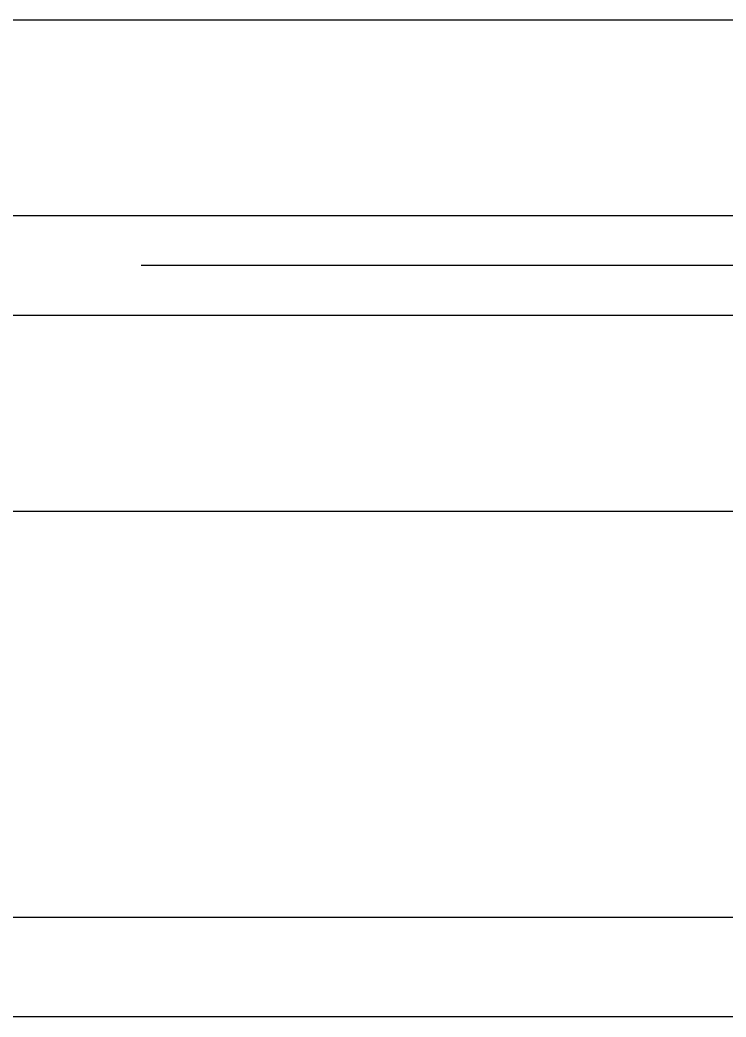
# Model space of a CAD drawing. Header units: millimetres. Extents: x 1924 to 471109, y -30014 to 109986.
# Drawn here: x 466223 to 466726, y 65372 to 66083 of the extents above; entities that cross this region are included whole.
import ezdxf

# ---------------------------------------------------------------- set-up
doc = ezdxf.new("R2010")
doc.units = ezdxf.units.MM
doc.header["$LTSCALE"] = 100
doc.linetypes.add('ACAD_ISO10W100', pattern=[18, 12, -3, 0, -3])
doc.layers.add('osy objektu', color=130, linetype='ACAD_ISO10W100', plot=False)
doc.layers.add('rez sloupy', color=90, linetype='Continuous')

msp = doc.modelspace()

# ---------------------------------------------------------------- linework, layer by layer
at = {"color": 0, "linetype": 'ByBlock'}
for points in [[(467652.947, 65943.245), (465958.697, 65943.245), (465943.697, 65943.29), (465834.947, 65943.29)], [(467652.947, 65872.245), (465958.697, 65872.245), (465943.697, 65872.2), (465834.947, 65872.2)], [(467652.947, 65443.245), (465958.697, 65443.245), (465943.697, 65443.29), (465834.947, 65443.29)], [(467652.947, 65372.245), (465958.697, 65372.245), (465943.697, 65372.2), (465834.947, 65372.2)]]:
    msp.add_lwpolyline(points, dxfattribs=at)
at = {"layer": 'osy objektu'}
msp.add_line((471109.318, 65907.745), (462185.487, 65907.745), dxfattribs=at)
at = {"layer": 'rez sloupy'}
for p, q in [((464942.947, 66082.745), (467652.947, 66082.745)), ((464942.947, 65732.745), (467652.947, 65732.745))]:
    msp.add_line(p, q, dxfattribs=at)

doc.saveas('drawing.dxf')
